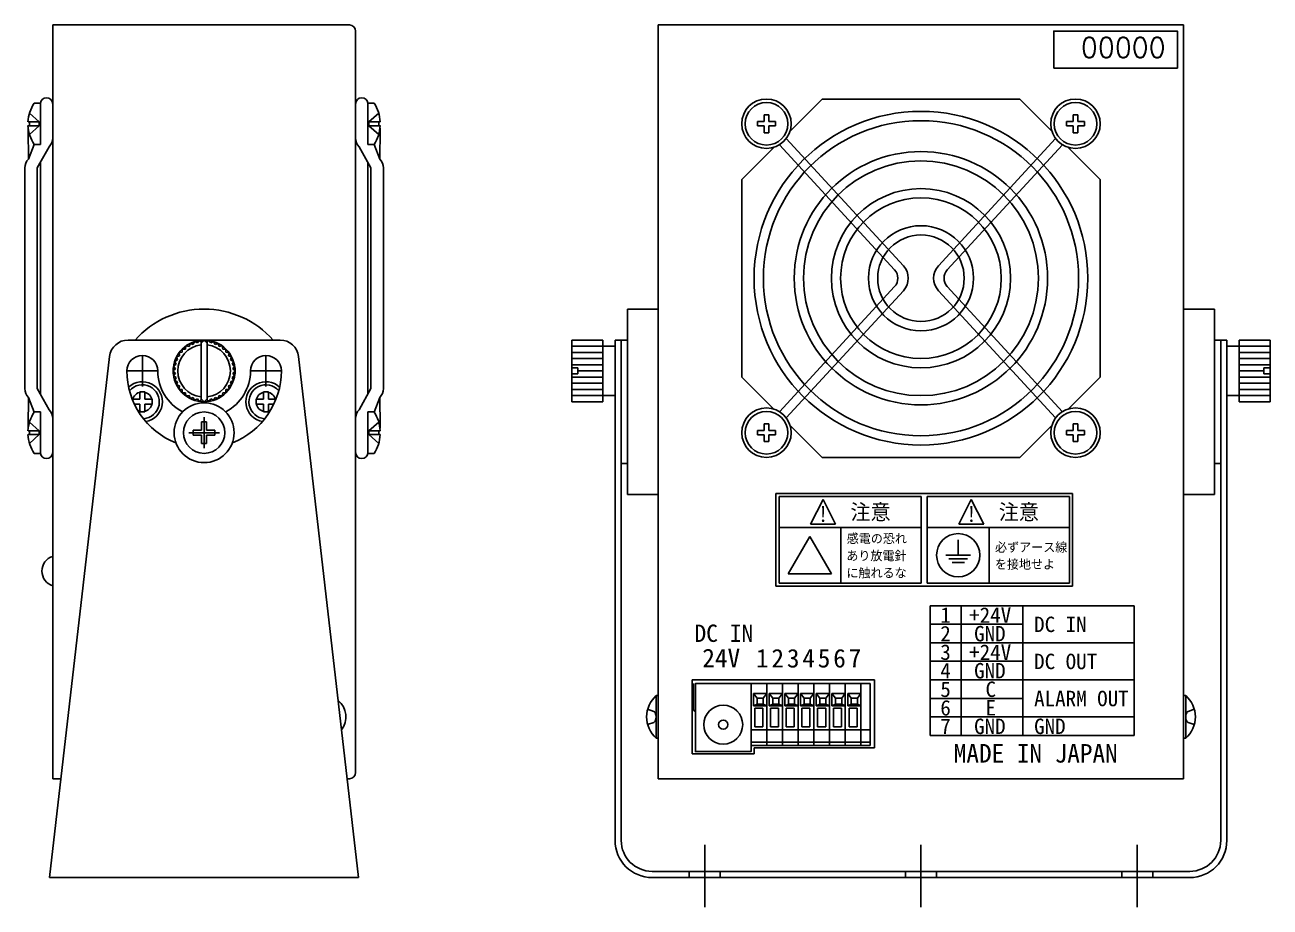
# Model space of a CAD drawing. Extents: x 57 to 405, y 53 to 275.
# Drawn here: x 204 to 405.5, y 132 to 274.8 of the extents above; entities that cross this region are included whole.
import ezdxf
from ezdxf.enums import TextEntityAlignment as Align

# ---------------------------------------------------------------- set-up
doc = ezdxf.new("R2010")
doc.units = 0
doc.linetypes.add('CENTER', pattern=[17.5, 13, -1.5, 1.5, -1.5])
doc.linetypes.add('DASHED', pattern=[3.5, 2, -1.5])
doc.layers.get('0').update_dxf_attribs({"linetype": 'CONTINUOUS'})
doc.layers.add('CENTER', color=1, linetype='CENTER')
doc.styles.add('KCADDIMSTANDARD', font='txt')
doc.styles.get("Standard").update_dxf_attribs({"font": 'txt.shx', "bigfont": 'extfont.shx'})
doc.styles.add('漢字', font='txt')

# ---------------------------------------------------------------- blocks, each defined once
blk = doc.blocks.new('*U81')
at = {"color": 7, "linetype": 'CONTINUOUS', "style": 'KCADDIMSTANDARD'}
blk.add_text('MADE IN JAPAN', height=3, dxfattribs=at).set_placement((354.31, 155.4))
blk = doc.blocks.new('*U84')
at = {"color": 7, "linetype": 'CONTINUOUS', "style": 'KCADDIMSTANDARD'}
blk.add_text('!', height=2.5, dxfattribs=at).set_placement((332.31, 194.35))
blk = doc.blocks.new('*U85')
at = {"color": 7, "linetype": 'CONTINUOUS', "style": 'KCADDIMSTANDARD'}
blk.add_text('!', height=2.5, dxfattribs=at).set_placement((356.31, 194.35))
blk = doc.blocks.new('*U86')
at = {"color": 7, "linetype": 'CONTINUOUS', "style": '漢字'}
blk.add_text('注意', height=2.5, dxfattribs=at).set_placement((337.59, 194.71))
blk = doc.blocks.new('*U87')
at = {"color": 7, "linetype": 'CONTINUOUS', "style": '漢字'}
blk.add_text('注意', height=2.5, dxfattribs=at).set_placement((361.59, 194.71))
blk = doc.blocks.new('*U88')
at = {"color": 7, "linetype": 'CONTINUOUS'}
blk.add_text('00000', height=3.2, dxfattribs=at).set_placement((374.88, 269.53))
blk = doc.blocks.new('*U89')
at = {"color": 7, "linetype": 'CONTINUOUS', "style": '漢字'}
for s, p in [('感電の恐れ', (336.98, 190.92)), ('あり放電針', (336.92, 188.14)), ('に触れるな', (336.94, 185.36))]:
    blk.add_text(s, height=1.5, dxfattribs=at).set_placement(p)
blk = doc.blocks.new('*U90')
at = {"color": 7, "linetype": 'CONTINUOUS', "style": '漢字'}
for s, p in [('必ずアース線', (360.98, 189.51)), ('を接地せよ', (360.96, 186.76))]:
    blk.add_text(s, height=1.5, dxfattribs=at).set_placement(p)

msp = doc.modelspace()

# ---------------------------------------------------------------- linework, layer by layer
at = {"color": 7, "linetype": 'CONTINUOUS'}
for p, q in [((208.5, 152.79), (208.5, 274.79)), ((256.5, 274.79), (208.5, 274.79)), ((306.5, 274.79), (391.5, 274.79)), ((306.5, 274.79), (306.5, 152.79)), ((306.5, 274.79), (306.5, 167.64)), ((391.5, 274.79), (391.5, 152.79)), ((391.5, 273.79), (391.5, 274.79)), ((257.5, 153.79), (257.5, 273.79)), ((206.5, 262.14), (205.49, 262.14)), ((206.5, 262.14), (206.5, 255.44)), ((206.5, 256.49), (206.5, 261.99)), ((207.5, 262.99), (207.5, 262.99)), ((208.5, 256.49), (208.5, 261.99)), ((257.5, 256.49), (257.5, 261.99)), ((258.5, 262.99), (258.5, 262.99)), ((259.5, 262.14), (260.5, 262.14)), ((259.5, 262.14), (259.5, 255.44)), ((259.5, 256.49), (259.5, 261.99)), ((333, 262.79), (327.82, 257.61)), ((333, 262.79), (365, 262.79)), ((370.17, 257.61), (365, 262.79)), ((206.32, 259.1), (204.74, 260.52)), ((259.67, 259.1), (261.25, 260.52)), ((323.63, 260.24), (323.63, 259.15)), ((324.36, 260.24), (323.63, 260.24)), ((324.36, 259.15), (324.36, 260.24)), ((373.63, 260.24), (374.36, 260.24)), ((373.63, 259.15), (373.63, 260.24)), ((374.36, 260.24), (374.36, 259.15)), ((204.5, 259.1), (204.75, 259.1)), ((204.5, 258.48), (204.75, 258.48)), ((206.32, 259.1), (204.74, 259.1)), ((206.32, 258.48), (204.74, 257.06)), ((206.32, 258.48), (204.74, 258.48)), ((204.75, 259.1), (204.75, 258.48)), ((206.32, 259.1), (206.32, 258.48)), ((259.67, 259.1), (261.25, 259.1)), ((259.67, 259.1), (259.67, 258.48)), ((259.67, 258.48), (261.25, 257.06)), ((259.67, 258.48), (261.25, 258.48)), ((261.25, 259.1), (261.25, 258.48)), ((261.5, 259.1), (261.25, 259.1)), ((261.5, 258.48), (261.25, 258.48)), ((323.63, 259.15), (322.55, 259.15)), ((322.55, 259.15), (322.55, 258.43)), ((322.55, 258.43), (323.63, 258.43)), ((323.63, 258.43), (323.63, 257.34)), ((325.45, 259.15), (324.36, 259.15)), ((324.36, 258.43), (325.45, 258.43)), ((324.36, 257.34), (324.36, 258.43)), ((325.45, 258.43), (325.45, 259.15)), ((372.55, 259.15), (373.63, 259.15)), ((372.55, 258.43), (372.55, 259.15)), ((373.63, 258.43), (372.55, 258.43)), ((373.63, 257.34), (373.63, 258.43)), ((374.36, 259.15), (375.45, 259.15)), ((375.45, 258.43), (374.36, 258.43)), ((374.36, 258.43), (374.36, 257.34)), ((375.45, 259.15), (375.45, 258.43)), ((204.58, 253.08), (204.5, 257.79)), ((206.5, 256.49), (206.5, 257.79)), ((259.5, 256.49), (259.5, 257.79)), ((261.41, 253.08), (261.5, 257.79)), ((323.63, 257.34), (324.36, 257.34)), ((346.15, 235.82), (327.21, 256.41)), ((351.85, 235.82), (370.79, 256.41)), ((374.36, 257.34), (373.63, 257.34)), ((205.49, 255.44), (204.58, 253.08)), ((206.5, 255.44), (205.49, 255.44)), ((207.91, 255.08), (206, 251.66)), ((258.08, 255.08), (260, 251.66)), ((259.5, 255.44), (260.5, 255.44)), ((260.5, 255.44), (261.41, 253.08)), ((325.17, 254.97), (320, 249.79)), ((326.11, 255.39), (344.73, 235.14)), ((371.89, 255.39), (353.26, 235.14)), ((378, 249.79), (372.82, 254.97)), ((206.5, 215.02), (206.5, 252.56)), ((259.5, 215.02), (259.5, 252.56)), ((204, 215.92), (204, 251.66)), ((206, 215.92), (206, 251.66)), ((260, 215.92), (260, 251.66)), ((262, 215.92), (262, 251.66)), ((320, 249.79), (320, 217.79)), ((378, 217.79), (378, 249.79)), ((326.11, 212.19), (344.73, 232.44)), ((346.15, 231.76), (327.21, 211.17)), ((351.85, 231.76), (370.79, 211.17)), ((371.89, 212.19), (353.26, 232.44)), ((306.5, 228.79), (301.5, 228.79)), ((301.5, 228.79), (301.5, 198.79)), ((306.5, 198.79), (306.5, 228.79)), ((391.5, 198.79), (391.5, 228.79)), ((391.5, 228.79), (396.5, 228.79)), ((396.5, 228.79), (396.5, 198.79)), ((220.69, 223.79), (245.31, 223.79)), ((231.91, 223.31), (232.22, 223.73)), ((232.22, 223.73), (232.63, 223.43)), ((232.63, 223.43), (233, 223.79)), ((233, 223.79), (233.36, 223.43)), ((233.36, 223.43), (233.78, 223.73)), ((233.78, 223.73), (234.08, 223.31)), ((292.5, 213.79), (292.5, 223.79)), ((292.5, 223.79), (297.5, 223.79)), ((297.5, 223.79), (297.5, 213.79)), ((299.5, 223.79), (299.5, 142.79)), ((300.5, 223.79), (299.5, 223.79)), ((300.5, 223.79), (300.5, 142.79)), ((300.5, 223.79), (300.5, 203.79)), ((301.5, 223.79), (300.5, 223.79)), ((301.5, 203.79), (301.5, 223.79)), ((396.5, 203.79), (396.5, 223.79)), ((396.5, 223.79), (397.5, 223.79)), ((397.5, 223.79), (397.5, 142.79)), ((397.5, 223.79), (397.5, 203.79)), ((398.5, 223.79), (397.5, 223.79)), ((398.5, 142.79), (398.5, 223.79)), ((400.5, 223.79), (400.5, 213.79)), ((405.5, 223.79), (400.5, 223.79)), ((405.5, 213.79), (405.5, 223.79)), ((228.95, 221.73), (229.46, 221.81)), ((229.03, 221.22), (228.95, 221.73)), ((229.46, 221.81), (229.46, 222.33)), ((229.46, 222.33), (229.98, 222.33)), ((229.98, 222.33), (230.06, 222.83)), ((230.06, 222.83), (230.57, 222.75)), ((230.57, 222.75), (230.73, 223.24)), ((230.73, 223.24), (231.22, 223.09)), ((231.22, 223.09), (231.45, 223.55)), ((231.45, 223.55), (231.91, 223.31)), ((232.5, 223.52), (232.5, 214.06)), ((233.5, 223.52), (233.5, 214.06)), ((234.08, 223.31), (234.54, 223.55)), ((234.54, 223.55), (234.78, 223.09)), ((234.78, 223.09), (235.27, 223.24)), ((235.27, 223.24), (235.43, 222.75)), ((235.43, 222.75), (235.94, 222.83)), ((235.94, 222.83), (236.02, 222.33)), ((236.02, 222.33), (236.53, 222.33)), ((236.53, 222.33), (236.53, 221.81)), ((236.53, 221.81), (237.04, 221.73)), ((237.04, 221.73), (236.96, 221.22)), ((297.5, 222.79), (299.5, 222.79)), ((297.5, 214.79), (297.5, 222.79)), ((299.5, 222.79), (299.5, 214.79)), ((400.5, 222.79), (398.5, 222.79)), ((398.5, 222.79), (398.5, 214.79)), ((400.5, 214.79), (400.5, 222.79)), ((217.71, 221.11), (208, 136.79)), ((228.06, 219.57), (228.48, 219.88)), ((228.24, 220.33), (228.7, 220.57)), ((228.48, 219.88), (228.24, 220.33)), ((228.54, 221.06), (229.03, 221.22)), ((228.7, 220.57), (228.54, 221.06)), ((236.96, 221.22), (237.45, 221.06)), ((237.45, 221.06), (237.29, 220.57)), ((237.29, 220.57), (237.75, 220.33)), ((237.75, 220.33), (237.52, 219.88)), ((237.52, 219.88), (237.94, 219.57)), ((248.29, 221.11), (258, 136.79)), ((228, 219.29), (228, 218.29)), ((228, 218.79), (228.36, 219.15)), ((228.36, 218.43), (228, 218.79)), ((228.36, 219.15), (228.06, 219.57)), ((228.06, 218.01), (228.36, 218.43)), ((228.48, 217.7), (228.06, 218.01)), ((228.24, 217.24), (228.48, 217.7)), ((237.94, 218.01), (237.52, 217.7)), ((237.52, 217.7), (237.75, 217.24)), ((237.94, 219.57), (237.63, 219.15)), ((237.63, 219.15), (238, 218.79)), ((238, 218.79), (237.63, 218.43)), ((237.63, 218.43), (237.94, 218.01)), ((238, 218.29), (238, 219.29)), ((292.5, 219.29), (293.5, 219.29)), ((292.5, 218.29), (292.5, 219.29)), ((293.5, 218.29), (292.5, 218.29)), ((293.5, 219.29), (293.5, 218.29)), ((320, 217.79), (325.17, 212.61)), ((372.82, 212.61), (378, 217.79)), ((404.5, 219.29), (404.5, 218.29)), ((405.5, 219.29), (404.5, 219.29)), ((404.5, 218.29), (405.5, 218.29)), ((405.5, 218.29), (405.5, 219.29)), ((207.91, 212.5), (206, 215.92)), ((228.7, 217.01), (228.24, 217.24)), ((228.54, 216.52), (228.7, 217.01)), ((229.03, 216.36), (228.54, 216.52)), ((228.95, 215.85), (229.03, 216.36)), ((229.46, 215.77), (228.95, 215.85)), ((229.46, 215.25), (229.46, 215.77)), ((237.04, 215.85), (236.53, 215.77)), ((236.53, 215.77), (236.53, 215.25)), ((237.45, 216.52), (236.96, 216.36)), ((236.96, 216.36), (237.04, 215.85)), ((237.75, 217.24), (237.29, 217.01)), ((237.29, 217.01), (237.45, 216.52)), ((258.08, 212.5), (260, 215.92)), ((204.58, 214.5), (204.5, 209.79)), ((205.47, 212.11), (204.58, 214.5)), ((222.6, 214.19), (221.4, 214.19)), ((221.4, 214.19), (221.4, 214.13)), ((223.4, 215.39), (222.6, 215.39)), ((222.6, 215.39), (222.6, 214.19)), ((223.4, 214.19), (223.4, 215.39)), ((224.6, 214.19), (223.4, 214.19)), ((224.6, 213.39), (224.6, 214.19)), ((229.98, 215.25), (229.46, 215.25)), ((230.06, 214.74), (229.98, 215.25)), ((230.57, 214.83), (230.06, 214.74)), ((230.73, 214.33), (230.57, 214.83)), ((231.22, 214.49), (230.73, 214.33)), ((231.45, 214.03), (231.22, 214.49)), ((231.91, 214.27), (231.45, 214.03)), ((232.22, 213.85), (231.91, 214.27)), ((232.63, 214.15), (232.22, 213.85)), ((233, 213.79), (232.63, 214.15)), ((233.36, 214.15), (233, 213.79)), ((233.78, 213.85), (233.36, 214.15)), ((234.08, 214.27), (233.78, 213.85)), ((234.54, 214.03), (234.08, 214.27)), ((234.78, 214.49), (234.54, 214.03)), ((235.27, 214.33), (234.78, 214.49)), ((235.43, 214.83), (235.27, 214.33)), ((235.94, 214.74), (235.43, 214.83)), ((236.02, 215.25), (235.94, 214.74)), ((236.53, 215.25), (236.02, 215.25)), ((242.6, 214.19), (241.4, 214.19)), ((241.4, 214.19), (241.4, 213.39)), ((243.4, 215.39), (242.6, 215.39)), ((242.6, 215.39), (242.6, 214.19)), ((243.4, 214.19), (243.4, 215.39)), ((244.6, 214.19), (243.4, 214.19)), ((244.6, 214.13), (244.6, 214.19)), ((260.52, 212.11), (261.41, 214.5)), ((261.41, 214.5), (261.5, 209.79)), ((297.5, 213.79), (292.5, 213.79)), ((299.5, 214.79), (297.5, 214.79)), ((398.5, 214.79), (400.5, 214.79)), ((400.5, 213.79), (405.5, 213.79)), ((206.5, 212.14), (205.49, 212.14)), ((206.5, 205.44), (206.5, 212.14)), ((221.72, 213.39), (222.6, 213.39)), ((222.6, 213.39), (222.6, 212.19)), ((222.6, 212.19), (223.4, 212.19)), ((223.4, 213.39), (224.6, 213.39)), ((223.4, 212.19), (223.4, 213.39)), ((241.4, 213.39), (242.6, 213.39)), ((242.6, 213.39), (242.6, 212.19)), ((242.6, 212.19), (243.4, 212.19)), ((243.4, 213.39), (244.27, 213.39)), ((243.4, 212.19), (243.4, 213.39)), ((259.5, 212.14), (260.5, 212.14)), ((259.5, 205.44), (259.5, 212.14)), ((206.32, 209.1), (204.74, 210.52)), ((206.5, 211.09), (206.5, 205.59)), ((206.5, 211.09), (206.5, 209.79)), ((208.5, 211.09), (208.5, 205.59)), ((232.6, 210.54), (233.4, 210.54)), ((232.6, 209.19), (232.6, 210.54)), ((233.4, 209.19), (233.4, 210.54)), ((257.5, 211.09), (257.5, 205.59)), ((259.5, 211.09), (259.5, 205.59)), ((259.5, 211.09), (259.5, 209.79)), ((259.67, 209.1), (261.25, 210.52)), ((323.63, 210.24), (324.36, 210.24)), ((323.63, 209.15), (323.63, 210.24)), ((324.36, 210.24), (324.36, 209.15)), ((327.82, 209.97), (333, 204.79)), ((365, 204.79), (370.17, 209.97)), ((374.36, 210.24), (373.63, 210.24)), ((373.63, 210.24), (373.63, 209.15)), ((374.36, 209.15), (374.36, 210.24)), ((204.5, 209.1), (204.75, 209.1)), ((204.5, 208.48), (204.75, 208.48)), ((206.32, 209.1), (204.74, 209.1)), ((206.32, 208.48), (204.74, 207.06)), ((206.32, 208.48), (204.74, 208.48)), ((204.75, 208.48), (204.75, 209.1)), ((206.32, 208.48), (206.32, 209.1)), ((231.25, 209.19), (232.6, 209.19)), ((231.25, 208.39), (231.25, 209.19)), ((231.25, 208.39), (232.6, 208.39)), ((232.6, 207.04), (232.6, 208.39)), ((233.4, 209.19), (234.75, 209.19)), ((233.4, 207.04), (233.4, 208.39)), ((233.4, 208.39), (234.75, 208.39)), ((234.75, 208.39), (234.75, 209.19)), ((259.67, 209.1), (261.25, 209.1)), ((259.67, 208.48), (259.67, 209.1)), ((259.67, 208.48), (261.25, 207.06)), ((259.67, 208.48), (261.25, 208.48)), ((261.25, 208.48), (261.25, 209.1)), ((261.5, 209.1), (261.25, 209.1)), ((261.5, 208.48), (261.25, 208.48)), ((322.55, 209.15), (323.63, 209.15)), ((322.55, 208.43), (322.55, 209.15)), ((323.63, 208.43), (322.55, 208.43)), ((323.63, 207.34), (323.63, 208.43)), ((324.36, 209.15), (325.45, 209.15)), ((324.36, 208.43), (324.36, 207.34)), ((325.45, 208.43), (324.36, 208.43)), ((325.45, 209.15), (325.45, 208.43)), ((373.63, 209.15), (372.55, 209.15)), ((372.55, 209.15), (372.55, 208.43)), ((372.55, 208.43), (373.63, 208.43)), ((373.63, 208.43), (373.63, 207.34)), ((375.45, 209.15), (374.36, 209.15)), ((374.36, 208.43), (375.45, 208.43)), ((374.36, 207.34), (374.36, 208.43)), ((375.45, 208.43), (375.45, 209.15)), ((232.6, 207.04), (233.4, 207.04)), ((324.36, 207.34), (323.63, 207.34)), ((373.63, 207.34), (374.36, 207.34)), ((206.5, 205.44), (205.49, 205.44)), ((207.5, 204.59), (207.5, 204.59)), ((258.5, 204.59), (258.5, 204.59)), ((259.5, 205.44), (260.5, 205.44)), ((300.5, 203.79), (301.5, 203.79)), ((333, 204.79), (365, 204.79)), ((397.5, 203.79), (396.5, 203.79)), ((301.5, 198.79), (306.5, 198.79)), ((325.53, 183.96), (325.53, 198.96)), ((325.53, 198.96), (349.53, 198.96)), ((349.03, 198.46), (326.03, 198.46)), ((326.03, 198.46), (326.03, 184.46)), ((333.15, 197.97), (331.15, 193.97)), ((333.15, 197.97), (335.15, 193.97)), ((349.03, 184.46), (349.03, 198.46)), ((349.53, 198.96), (373.53, 198.96)), ((350.03, 184.46), (350.03, 198.46)), ((350.03, 198.46), (373.03, 198.46)), ((357.15, 197.97), (355.15, 193.97)), ((357.15, 197.97), (359.15, 193.97)), ((373.03, 198.46), (373.03, 184.46)), ((373.53, 198.96), (373.53, 183.96)), ((396.5, 198.79), (391.5, 198.79)), ((349.03, 193.46), (326.03, 193.46)), ((331.15, 193.97), (335.15, 193.97)), ((336.03, 184.46), (336.03, 193.46)), ((373.03, 193.46), (350.03, 193.46)), ((355.15, 193.97), (359.15, 193.97)), ((360.03, 184.46), (360.03, 193.46)), ((327.53, 185.94), (331.03, 192)), ((331.03, 192), (334.53, 185.94)), ((355.03, 188.96), (355.03, 191.46)), ((353.03, 188.96), (357.03, 188.96)), ((353.53, 188.36), (356.53, 188.36)), ((354.03, 187.76), (356.03, 187.76)), ((327.53, 185.94), (334.53, 185.94)), ((349.53, 183.96), (325.53, 183.96)), ((326.03, 184.46), (349.03, 184.46)), ((373.53, 183.96), (349.53, 183.96)), ((373.03, 184.46), (350.03, 184.46)), ((350.5, 180.79), (383.5, 180.79)), ((350.5, 180.79), (350.5, 159.79)), ((355.5, 180.79), (355.5, 159.79)), ((365.5, 180.79), (365.5, 159.79)), ((383.5, 159.79), (383.5, 180.79)), ((350.5, 177.79), (365.5, 177.79)), ((350.5, 174.79), (383.5, 174.79)), ((350.5, 171.79), (365.5, 171.79)), ((312, 168.79), (312, 156.79)), ((341.5, 168.79), (312, 168.79)), ((312.2, 163.99), (312.2, 168.19)), ((312.5, 163.69), (312.5, 168.19)), ((321.5, 168.19), (324.04, 168.19)), ((321.5, 158.19), (321.5, 168.19)), ((324.04, 158.19), (324.04, 168.19)), ((324.04, 168.19), (326.58, 168.19)), ((326.58, 158.19), (326.58, 168.19)), ((326.58, 168.19), (329.12, 168.19)), ((329.12, 158.19), (329.12, 168.19)), ((329.12, 168.19), (331.66, 168.19)), ((331.66, 168.19), (334.2, 168.19)), ((331.66, 158.19), (331.66, 168.19)), ((334.2, 158.19), (334.2, 168.19)), ((334.2, 168.19), (336.74, 168.19)), ((336.74, 158.19), (336.74, 168.19)), ((336.74, 168.19), (339.28, 168.19)), ((339.28, 158.19), (339.28, 168.19)), ((339.28, 168.19), (340.78, 168.19)), ((340.78, 158.19), (340.78, 168.19)), ((341.5, 157.79), (341.5, 168.79)), ((350.5, 168.79), (383.5, 168.79)), ((306.15, 166.24), (306.5, 166.24)), ((306.15, 159.34), (306.15, 166.24)), ((306.5, 166.24), (306.5, 159.34)), ((321.9, 166.59), (324.04, 166.59)), ((321.9, 164.59), (321.9, 166.59)), ((321.9, 166.59), (322.47, 165.84)), ((324.04, 166.59), (323.47, 165.84)), ((324.44, 164.59), (324.44, 166.59)), ((324.44, 166.59), (325.01, 165.84)), ((324.44, 166.59), (326.58, 166.59)), ((326.58, 166.59), (326.01, 165.84)), ((326.98, 166.59), (329.12, 166.59)), ((326.98, 164.59), (326.98, 166.59)), ((326.98, 166.59), (327.55, 165.84)), ((329.12, 166.59), (328.55, 165.84)), ((329.52, 164.59), (329.52, 166.59)), ((329.52, 166.59), (330.09, 165.84)), ((329.52, 166.59), (331.66, 166.59)), ((331.66, 166.59), (331.09, 165.84)), ((332.06, 166.59), (334.2, 166.59)), ((332.06, 164.59), (332.06, 166.59)), ((332.06, 166.59), (332.63, 165.84)), ((334.2, 166.59), (333.63, 165.84)), ((334.6, 164.59), (334.6, 166.59)), ((334.6, 166.59), (335.17, 165.84)), ((334.6, 166.59), (336.74, 166.59)), ((336.74, 166.59), (336.17, 165.84)), ((337.14, 166.59), (339.28, 166.59)), ((337.14, 164.59), (337.14, 166.59)), ((337.14, 166.59), (337.71, 165.84)), ((339.28, 166.59), (338.71, 165.84)), ((350.5, 165.79), (365.5, 165.79)), ((391.84, 166.24), (391.5, 166.24)), ((391.5, 166.24), (391.5, 159.34)), ((391.84, 159.34), (391.84, 166.24)), ((304.77, 164.04), (305.78, 163.68)), ((312.5, 163.69), (312.5, 163.69)), ((321.9, 164.59), (322.47, 164.84)), ((321.9, 164.59), (324.04, 164.59)), ((322.12, 161.19), (322.12, 164.19)), ((322.12, 164.19), (323.42, 164.19)), ((323.42, 161.19), (323.42, 164.19)), ((323.47, 164.84), (324.04, 164.59)), ((324.44, 164.59), (325.01, 164.84)), ((324.44, 164.59), (326.58, 164.59)), ((324.66, 161.19), (324.66, 164.19)), ((324.66, 164.19), (325.96, 164.19)), ((325.96, 161.19), (325.96, 164.19)), ((326.01, 164.84), (326.58, 164.59)), ((326.98, 164.59), (327.55, 164.84)), ((326.98, 164.59), (329.12, 164.59)), ((327.2, 161.19), (327.2, 164.19)), ((327.2, 164.19), (328.5, 164.19)), ((328.5, 161.19), (328.5, 164.19)), ((328.55, 164.84), (329.12, 164.59)), ((329.52, 164.59), (330.09, 164.84)), ((329.52, 164.59), (331.66, 164.59)), ((329.74, 161.19), (329.74, 164.19)), ((329.74, 164.19), (331.04, 164.19)), ((331.04, 161.19), (331.04, 164.19)), ((331.09, 164.84), (331.66, 164.59)), ((332.06, 164.59), (332.63, 164.84)), ((332.06, 164.59), (334.2, 164.59)), ((332.28, 161.19), (332.28, 164.19)), ((332.28, 164.19), (333.58, 164.19)), ((333.58, 161.19), (333.58, 164.19)), ((333.63, 164.84), (334.2, 164.59)), ((334.6, 164.59), (335.17, 164.84)), ((334.6, 164.59), (336.74, 164.59)), ((334.82, 161.19), (334.82, 164.19)), ((334.82, 164.19), (336.12, 164.19)), ((336.12, 161.19), (336.12, 164.19)), ((336.17, 164.84), (336.74, 164.59)), ((337.14, 164.59), (337.71, 164.84)), ((337.14, 164.59), (339.28, 164.59)), ((337.36, 161.19), (337.36, 164.19)), ((337.36, 164.19), (338.66, 164.19)), ((338.66, 161.19), (338.66, 164.19)), ((338.71, 164.84), (339.28, 164.59)), ((393.22, 164.04), (392.22, 163.68)), ((304.77, 161.54), (305.78, 161.9)), ((350.5, 162.79), (383.5, 162.79)), ((393.22, 161.54), (392.22, 161.9)), ((306.5, 159.34), (306.15, 159.34)), ((321.5, 160.69), (324.04, 160.69)), ((322.12, 161.19), (323.42, 161.19)), ((324.04, 160.69), (326.58, 160.69)), ((324.66, 161.19), (325.96, 161.19)), ((326.58, 160.69), (329.12, 160.69)), ((327.2, 161.19), (328.5, 161.19)), ((329.12, 160.69), (331.66, 160.69)), ((329.74, 161.19), (331.04, 161.19)), ((331.66, 160.69), (334.2, 160.69)), ((332.28, 161.19), (333.58, 161.19)), ((334.2, 160.69), (336.74, 160.69)), ((334.82, 161.19), (336.12, 161.19)), ((336.74, 160.69), (339.28, 160.69)), ((337.36, 161.19), (338.66, 161.19)), ((339.28, 160.69), (340.78, 160.69)), ((350.5, 159.79), (383.5, 159.79)), ((391.5, 159.34), (391.84, 159.34)), ((321.5, 158.69), (324.04, 158.69)), ((321.5, 158.19), (324.04, 158.19)), ((322, 157.79), (322, 156.79)), ((322, 157.79), (341.5, 157.79)), ((324.04, 158.69), (326.58, 158.69)), ((324.04, 158.19), (326.58, 158.19)), ((326.58, 158.69), (329.12, 158.69)), ((326.58, 158.19), (329.12, 158.19)), ((329.12, 158.69), (331.66, 158.69)), ((329.12, 158.19), (331.66, 158.19)), ((331.66, 158.69), (334.2, 158.69)), ((331.66, 158.19), (334.2, 158.19)), ((334.2, 158.69), (336.74, 158.69)), ((334.2, 158.19), (336.74, 158.19)), ((336.74, 158.69), (339.28, 158.69)), ((336.74, 158.19), (339.28, 158.19)), ((339.28, 158.69), (340.78, 158.69)), ((340.78, 158.19), (339.28, 158.19)), ((312, 156.79), (322, 156.79)), ((209.5, 152.79), (208.5, 152.79)), ((209.5, 152.79), (209.84, 152.79)), ((256.15, 152.79), (256.5, 152.79)), ((391.5, 152.79), (306.5, 152.79)), ((305.5, 137.79), (392.5, 137.79)), ((208, 136.79), (258, 136.79)), ((305.5, 136.79), (392.5, 136.79))]:
    msp.add_line(p, q, dxfattribs=at)
at = {"color": 3, "linetype": 'CONTINUOUS'}
for p, q in [((297.5, 222.79), (292.5, 222.79)), ((297.5, 221.79), (292.5, 221.79)), ((400.5, 222.79), (405.5, 222.79)), ((400.5, 221.79), (405.5, 221.79)), ((297.5, 220.79), (292.5, 220.79)), ((297.5, 219.79), (292.5, 219.79)), ((400.5, 220.79), (405.5, 220.79)), ((400.5, 219.79), (405.5, 219.79)), ((297.5, 217.79), (292.5, 217.79)), ((297.5, 218.79), (293.5, 218.79)), ((400.5, 218.79), (404.5, 218.79)), ((400.5, 217.79), (405.5, 217.79)), ((297.5, 216.79), (292.5, 216.79)), ((297.5, 215.79), (292.5, 215.79)), ((400.5, 216.79), (405.5, 216.79)), ((400.5, 215.79), (405.5, 215.79)), ((297.5, 214.79), (292.5, 214.79)), ((400.5, 214.79), (405.5, 214.79))]:
    msp.add_line(p, q, dxfattribs=at)
at = {"color": 3, "linetype": 'DASHED'}
for p, q in [((311.5, 137.79), (311.5, 136.79)), ((316.5, 137.79), (316.5, 136.79)), ((346.5, 137.79), (346.5, 136.79)), ((351.5, 137.79), (351.5, 136.79)), ((381.5, 137.79), (381.5, 136.79)), ((386.5, 137.79), (386.5, 136.79))]:
    msp.add_line(p, q, dxfattribs=at)
at = {"color": 7, "linetype": 'CONTINUOUS'}
for points in [[(370.5, 267.79), (390.5, 267.79), (390.5, 273.79), (370.5, 273.79)], [(321.5, 168.19), (312.5, 168.19), (312.5, 157.19), (321.5, 157.19)], [(323.47, 165.84), (322.47, 165.84), (322.47, 164.84), (323.47, 164.84)], [(326.01, 165.84), (325.01, 165.84), (325.01, 164.84), (326.01, 164.84)], [(328.55, 165.84), (327.55, 165.84), (327.55, 164.84), (328.55, 164.84)], [(331.09, 165.84), (330.09, 165.84), (330.09, 164.84), (331.09, 164.84)], [(333.63, 165.84), (332.63, 165.84), (332.63, 164.84), (333.63, 164.84)], [(336.17, 165.84), (335.17, 165.84), (335.17, 164.84), (336.17, 164.84)], [(338.71, 165.84), (337.71, 165.84), (337.71, 164.84), (338.71, 164.84)]]:
    msp.add_lwpolyline(points, close=True, dxfattribs=at)
for centre, radius in [((324, 258.79), 4), ((324, 258.79), 3.45), ((374, 258.79), 4), ((374, 258.79), 3.45), ((349, 233.79), 27), ((349, 233.79), 25.5), ((349, 233.79), 20.5), ((349, 233.79), 19), ((349, 233.79), 14.5), ((349, 233.79), 13), ((349, 233.79), 8.5), ((349, 233.79), 7), ((233, 218.79), 5), ((233, 208.79), 4.85), ((233, 208.79), 3.35), ((324, 208.79), 4), ((324, 208.79), 3.45), ((374, 208.79), 4), ((374, 208.79), 3.45), ((355.03, 188.96), 3.5), ((317, 161.54), 3.15), ((317, 161.54), 0.75)]:
    msp.add_circle(centre, radius, dxfattribs=at)
for centre, radius, start, end in [((256.5, 273.79), 1, 0, 90), ((210.57, 258.79), 6.08, 146.6015, 177.0972), ((207.5, 261.99), 1, 90, 180), ((207.5, 261.99), 1, 0, 90), ((258.5, 261.99), 1, 90, 180), ((258.5, 261.99), 1, 0, 90), ((255.42, 258.79), 6.08, 2.9028, 33.3985), ((210.57, 258.79), 6.08, 182.9028, 213.3985), ((205.5, 257.79), 1, 164.7356, 180), ((255.42, 258.79), 6.08, 326.6015, 357.0972), ((260.5, 257.79), 1, 0, 15.2644), ((206.5, 256.49), 2, 315, 0), ((259.5, 256.49), 2, 180, 225), ((206, 251.66), 2, 135, 180), ((260, 251.66), 2, 0, 45), ((343.94, 233.79), 3, 317.3859, 42.6141), ((354.05, 233.79), 3, 137.3859, 222.6141), ((343.26, 233.79), 2, 317.3859, 42.6141), ((354.73, 233.79), 2, 137.3859, 222.6141), ((233, 213.79), 15, 41.8103, 138.1897), ((220.69, 220.79), 3, 90, 173.7966), ((245.31, 220.79), 3, 6.2034, 90), ((233, 218.79), 4.25, 96.7563, 263.2437), ((233, 218.79), 4.25, 276.7563, 83.2437), ((223, 218.79), 2.5, 0, 180), ((243, 218.79), 2.5, 0, 180), ((233, 218.79), 12.5, 180, 248.5771), ((233, 218.79), 7.5, 180, 242.2331), ((233, 218.79), 7.5, 297.7669, 0), ((233, 218.79), 12.5, 291.4229, 0), ((206, 215.92), 2, 180, 225), ((223, 213.79), 3.25, 280.026, 133.1041), ((223, 213.79), 2.75, 273.9081, 139.222), ((243, 213.79), 3.25, 46.8959, 259.974), ((243, 213.79), 2.75, 40.778, 266.0919), ((260, 215.92), 2, 315, 0), ((223, 213.79), 1.6, 243.2522, 169.8779), ((243, 213.79), 1.6, 10.1221, 296.7478), ((210.57, 208.79), 6.08, 146.6015, 177.0972), ((206.5, 211.09), 2, 0, 45), ((259.5, 211.09), 2, 135, 180), ((255.42, 208.79), 6.08, 2.9028, 33.3985), ((205.5, 209.79), 1, 180, 195.2644), ((260.5, 209.79), 1, 344.7356, 0), ((210.57, 208.79), 6.08, 182.9028, 213.3985), ((255.42, 208.79), 6.08, 326.6015, 357.0972), ((207.5, 205.59), 1, 180, 270), ((207.5, 205.59), 1, 270, 0), ((258.5, 205.59), 1, 180, 270), ((258.5, 205.59), 1, 270, 0), ((209.25, 186.39), 2.5, 107.4576, 252.5424), ((252.5, 162.79), 3.45, 322.7638, 50.3725), ((309.2, 162.79), 4.6, 131.4096, 228.5904), ((388.8, 162.79), 4.6, 311.4096, 48.5904), ((305.64, 163.31), 0.389, 26.5581, 70), ((304.6, 162.79), 1.56, 333.4419, 26.5581), ((312.5, 163.99), 0.3, 180, 270), ((393.4, 162.79), 1.56, 153.4419, 206.5581), ((392.35, 163.31), 0.389, 110, 153.4419), ((305.64, 162.27), 0.389, 290, 333.4419), ((392.35, 162.27), 0.389, 206.5581, 250), ((256.5, 153.79), 1, 270, 0), ((305.5, 142.79), 6, 180, 270), ((305.5, 142.79), 5, 180, 270), ((392.5, 142.79), 6, 270, 0), ((392.5, 142.79), 5, 270, 0)]:
    msp.add_arc(centre, radius, start, end, dxfattribs=at)
at = {"layer": 'CENTER', "color": 1, "linetype": 'CENTER'}
for p, q in [((223, 216.29), (223, 221.29)), ((243, 216.29), (243, 221.29)), ((220.5, 218.79), (225.5, 218.79)), ((240.5, 218.79), (245.5, 218.79)), ((233, 206.29), (233, 211.29)), ((230.5, 208.79), (235.5, 208.79)), ((314, 132.01), (314, 142.1)), ((349, 132.01), (349, 142.1)), ((384, 132.01), (384, 142.1))]:
    msp.add_line(p, q, dxfattribs=at)

# ---------------------------------------------------------------- block references
at = {"color": 7, "linetype": 'CONTINUOUS'}
for name in ['*U88', '*U86', '*U87', '*U84', '*U85', '*U89', '*U90', '*U81']:
    msp.add_blockref(name, (0, 0), dxfattribs=at)

# ---------------------------------------------------------------- texts
at = {"color": 7, "linetype": 'CONTINUOUS', "style": 'KCADDIMSTANDARD'}
for s, height, p in [('1', 2.5, (352.13, 179.27)), ('+24V', 2.5, (356.8, 179.27)), ('DC IN', 2.8, (312.34, 176.33)), ('2', 2.5, (352.13, 176.27)), ('GND', 2.5, (357.6, 176.27)), ('DC IN', 2.5, (367.31, 177.77)), ('24V', 3, (313.62, 172.33)), ('1', 3, (322.3, 172.29)), ('2', 3, (324.8, 172.29)), ('3', 3, (327.3, 172.29)), ('4', 3, (329.8, 172.29)), ('5', 3, (332.3, 172.29)), ('6', 3, (334.8, 172.29)), ('7', 3, (337.3, 172.29)), ('3', 2.5, (352.13, 173.27)), ('+24V', 2.5, (356.8, 173.27)), ('4', 2.5, (352.13, 170.27)), ('GND', 2.5, (357.6, 170.27)), ('DC OUT', 2.5, (367.31, 171.77)), ('5', 2.5, (352.13, 167.27)), ('C', 2.5, (359.44, 167.27)), ('6', 2.5, (352.13, 164.27)), ('E', 2.5, (359.44, 164.27)), ('ALARM OUT', 2.5, (367.31, 165.77)), ('7', 2.5, (352.13, 161.27)), ('GND', 2.5, (357.6, 161.27)), ('GND', 2.5, (367.31, 161.27))]:
    msp.add_text(s, height=height, dxfattribs=at).set_placement(p, align=Align.MIDDLE_LEFT)

doc.saveas('drawing.dxf')
